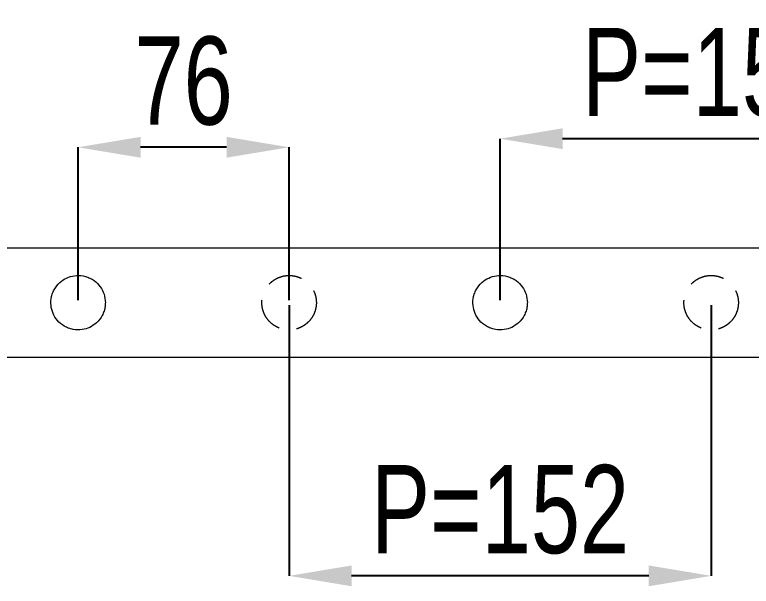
# Model space of a CAD drawing. Header units: millimetres. Extents: x 6878 to 9473, y 4568 to 6402.
# Drawn here: x 8695.7 to 8961, y 5535.3 to 5741.1 of the extents above; entities that cross this region are included whole.
import ezdxf

# ---------------------------------------------------------------- set-up
doc = ezdxf.new("R2010")
doc.units = ezdxf.units.MM
doc.header["$LTSCALE"] = 10
doc.linetypes.add('HIDDEN', pattern=[1.905, 1.27, -0.635])
doc.styles.add('SLDTEXTSTYLE0', font='TXT', dxfattribs={"width": 0.75})
doc.dimstyles.new('SLDDIMSTYLE16', dxfattribs={"dimscale": 15, "dimtxt": 2.116667, "dimasz": 1.5, "dimexe": 0, "dimexo": 0.0625, "dimgap": 0.529167, "dimtad": 1, "dimdec": 0, "dimrnd": 1e-09, "dimzin": 12, "dimdsep": 46, "dimtxsty": 'SLDTEXTSTYLE0', "dimcen": 0.09, "dimadec": 0, "dimazin": 3, "dimtfac": 1, "dimtdec": 0, "dimtmove": 0, "dimatfit": 0, "dimfxl": 1, "dimfrac": 2, "dimtolj": 1, "dimtzin": 12, "dimarcsym": 0})

# ---------------------------------------------------------------- blocks, each defined once
blk = doc.blocks.new('*D100')
at = {"color": 0, "lineweight": -2, "transparency": 16777216}
for p, q in [((8870.54, 5638.33), (8870.54, 5696.46)), ((9000.04, 5696.46), (8893.04, 5696.46)), ((9022.54, 5638.33), (9022.54, 5696.46))]:
    blk.add_line(p, q, dxfattribs=at)
at = {"color": 0, "transparency": 16777216}
for points in [[(8893.04, 5700.21), (8893.04, 5692.71), (8870.54, 5696.46)], [(9000.04, 5700.21), (9000.04, 5692.71), (9022.54, 5696.46)]]:
    blk.add_solid(points, dxfattribs=at)
at = {"layer": 'Defpoints', "color": 0, "transparency": 16777216}
for p in [(8870.54, 5696.46), (8870.54, 5637.39), (9022.54, 5637.4)]:
    blk.add_point(p, dxfattribs=at)
at = {"color": 0, "transparency": 16777216, "insert": (8946.54, 5720.27), "char_height": 31.75, "attachment_point": 5, "style": 'SLDTEXTSTYLE0'}
blk.add_mtext('\\A1;P=152', dxfattribs=at)
blk = doc.blocks.new('*D101')
at = {"color": 0, "lineweight": -2, "transparency": 16777216}
for p, q in [((8794.54, 5636.46), (8794.54, 5539.01)), ((8946.54, 5636.46), (8946.54, 5539.01)), ((8924.04, 5539.01), (8817.04, 5539.01))]:
    blk.add_line(p, q, dxfattribs=at)
at = {"color": 0, "transparency": 16777216}
for points in [[(8817.04, 5542.76), (8817.04, 5535.26), (8794.54, 5539.01)], [(8924.04, 5542.76), (8924.04, 5535.26), (8946.54, 5539.01)]]:
    blk.add_solid(points, dxfattribs=at)
at = {"layer": 'Defpoints', "color": 0, "transparency": 16777216}
for p in [(8794.54, 5637.4), (8946.54, 5637.4), (8794.54, 5539.01)]:
    blk.add_point(p, dxfattribs=at)
at = {"color": 0, "transparency": 16777216, "insert": (8870.54, 5562.82), "char_height": 31.75, "attachment_point": 5, "style": 'SLDTEXTSTYLE0'}
blk.add_mtext('\\A1;P=152', dxfattribs=at)
blk = doc.blocks.new('*D102')
at = {"color": 0, "lineweight": -2, "transparency": 16777216}
for p, q in [((8718.54, 5638.33), (8718.54, 5693.37)), ((8772.04, 5693.37), (8741.04, 5693.37)), ((8794.54, 5638.33), (8794.54, 5693.37))]:
    blk.add_line(p, q, dxfattribs=at)
at = {"color": 0, "transparency": 16777216}
for points in [[(8741.04, 5697.12), (8741.04, 5689.62), (8718.54, 5693.37)], [(8772.04, 5697.12), (8772.04, 5689.62), (8794.54, 5693.37)]]:
    blk.add_solid(points, dxfattribs=at)
at = {"layer": 'Defpoints', "color": 0, "transparency": 16777216}
for p in [(8718.54, 5693.37), (8718.54, 5637.39), (8794.54, 5637.4)]:
    blk.add_point(p, dxfattribs=at)
at = {"color": 0, "transparency": 16777216, "insert": (8756.54, 5717.18), "char_height": 31.75, "attachment_point": 5, "style": 'SLDTEXTSTYLE0'}
blk.add_mtext('\\A1;76', dxfattribs=at)

msp = doc.modelspace()

# ---------------------------------------------------------------- linework, layer by layer
at = {"lineweight": 0}
for p, q in [((9123.05, 5657.01), (7155.24, 5657.01)), ((7154.26, 5617.78), (9122.07, 5617.78))]:
    msp.add_line(p, q, dxfattribs=at)
for points, knots in [([(8728.35, 5637.4), (8728.26, 5638.43), (8728.06, 5640.49), (8726.59, 5643.27), (8724.73, 5645.14), (8722.83, 5646.27), (8720.73, 5647.07), (8718.02, 5647.36), (8715, 5646.69), (8712.36, 5645.21), (8710.56, 5643.27), (8709.49, 5641.29), (8708.79, 5639.17), (8708.62, 5636.46), (8709.4, 5633.46), (8711.03, 5630.84), (8713.08, 5629.12), (8715.11, 5628.16), (8717.25, 5627.57), (8719.92, 5627.53), (8722.84, 5628.42), (8725.38, 5630.13), (8727.04, 5632.27), (8727.92, 5634.37), (8728.29, 5635.93), (8728.33, 5636.95), (8728.35, 5637.4)], [0, 0, 0, 0, 0.049349, 0.098585, 0.15082, 0.179057, 0.207276, 0.260067, 0.306584, 0.354235, 0.407926, 0.436112, 0.46428, 0.515721, 0.563207, 0.612084, 0.665774, 0.694013, 0.722226, 0.772997, 0.818984, 0.868101, 0.923172, 0.950973, 0.978758, 1, 1, 1, 1]), ([(8880.35, 5637.4), (8880.25, 5638.43), (8880.06, 5640.49), (8878.58, 5643.27), (8876.73, 5645.14), (8874.83, 5646.27), (8872.73, 5647.07), (8870.02, 5647.36), (8867, 5646.69), (8864.36, 5645.21), (8862.55, 5643.27), (8861.49, 5641.29), (8860.79, 5639.17), (8860.61, 5636.46), (8861.4, 5633.46), (8863.03, 5630.84), (8865.08, 5629.12), (8867.11, 5628.16), (8869.25, 5627.57), (8871.92, 5627.53), (8874.83, 5628.42), (8877.38, 5630.13), (8879.04, 5632.27), (8879.92, 5634.37), (8880.29, 5635.93), (8880.33, 5636.95), (8880.35, 5637.4)], [0, 0, 0, 0, 0.049349, 0.098585, 0.15082, 0.179058, 0.207277, 0.260064, 0.306584, 0.354236, 0.407927, 0.436112, 0.46428, 0.515721, 0.563206, 0.612084, 0.665774, 0.694013, 0.722226, 0.772997, 0.818984, 0.8681, 0.923172, 0.950973, 0.978758, 1, 1, 1, 1])]:
    msp.add_open_spline(points, degree=3, knots=knots, dxfattribs=at)
at = {"linetype": 'HIDDEN', "lineweight": 0}
for points in [[(8804.35, 5637.4), (8804.35, 5638.05), (8804.28, 5638.7), (8804.09, 5639.65), (8804.01, 5639.97), (8803.82, 5640.59), (8803.71, 5640.89), (8803.33, 5641.78), (8803.03, 5642.34), (8802.5, 5643.13), (8802.31, 5643.39), (8801.9, 5643.88), (8801.69, 5644.11), (8801.25, 5644.55), (8801.02, 5644.77), (8800.53, 5645.17), (8800.27, 5645.36), (8799.48, 5645.89), (8798.93, 5646.19), (8798.05, 5646.56), (8797.75, 5646.67), (8797.13, 5646.86), (8796.81, 5646.94), (8795.86, 5647.13), (8795.21, 5647.2), (8794.24, 5647.2), (8793.91, 5647.19), (8793.25, 5647.12), (8792.93, 5647.07), (8792.3, 5646.95), (8791.99, 5646.87), (8791.37, 5646.68), (8791.06, 5646.57), (8790.17, 5646.2), (8789.61, 5645.9), (8788.82, 5645.37), (8788.57, 5645.18), (8788.08, 5644.78), (8787.84, 5644.57), (8787.17, 5643.9), (8786.77, 5643.42), (8786.24, 5642.62), (8786.07, 5642.35), (8785.77, 5641.79), (8785.63, 5641.5), (8785.38, 5640.91), (8785.27, 5640.61), (8785.08, 5640), (8785, 5639.68), (8784.8, 5638.72), (8784.74, 5638.07), (8784.73, 5636.77), (8784.8, 5636.11), (8785.05, 5634.84), (8785.24, 5634.22), (8785.74, 5633.02), (8786.04, 5632.46), (8786.57, 5631.67), (8786.76, 5631.42), (8787.16, 5630.92), (8787.38, 5630.69), (8788.05, 5630.02), (8788.53, 5629.62), (8789.32, 5629.09), (8789.59, 5628.92), (8790.16, 5628.62), (8790.44, 5628.48), (8791.32, 5628.11), (8791.93, 5627.92), (8792.89, 5627.72), (8793.22, 5627.67), (8793.87, 5627.61), (8794.52, 5627.57), (8795.16, 5627.6), (8795.82, 5627.67), (8796.14, 5627.72), (8797.1, 5627.91), (8797.72, 5628.1), (8798.61, 5628.47), (8798.9, 5628.61), (8799.46, 5628.91), (8799.73, 5629.07), (8800.26, 5629.42), (8800.51, 5629.61), (8801, 5630.01), (8801.24, 5630.23), (8801.91, 5630.9), (8802.31, 5631.38), (8802.84, 5632.17), (8803.01, 5632.44), (8803.32, 5633.01), (8803.46, 5633.3), (8803.83, 5634.19), (8804.02, 5634.8), (8804.21, 5635.75), (8804.26, 5636.08), (8804.33, 5636.74), (8804.35, 5637.07), (8804.35, 5637.4)], [(8956.35, 5637.4), (8956.35, 5638.05), (8956.28, 5638.7), (8956.09, 5639.65), (8956.01, 5639.97), (8955.82, 5640.59), (8955.71, 5640.89), (8955.33, 5641.78), (8955.03, 5642.34), (8954.5, 5643.13), (8954.31, 5643.39), (8953.9, 5643.88), (8953.69, 5644.11), (8953.25, 5644.55), (8953.02, 5644.77), (8952.53, 5645.17), (8952.27, 5645.36), (8951.48, 5645.89), (8950.93, 5646.19), (8950.05, 5646.56), (8949.75, 5646.67), (8949.13, 5646.86), (8948.81, 5646.94), (8947.86, 5647.13), (8947.21, 5647.2), (8946.24, 5647.2), (8945.91, 5647.19), (8945.25, 5647.12), (8944.93, 5647.07), (8944.3, 5646.95), (8943.99, 5646.87), (8943.37, 5646.68), (8943.06, 5646.57), (8942.17, 5646.2), (8941.61, 5645.9), (8940.82, 5645.37), (8940.57, 5645.18), (8940.08, 5644.78), (8939.84, 5644.57), (8939.17, 5643.9), (8938.77, 5643.42), (8938.24, 5642.62), (8938.07, 5642.35), (8937.77, 5641.79), (8937.63, 5641.5), (8937.38, 5640.91), (8937.27, 5640.61), (8937.08, 5640), (8937, 5639.68), (8936.8, 5638.72), (8936.74, 5638.07), (8936.73, 5636.77), (8936.8, 5636.11), (8937.05, 5634.84), (8937.24, 5634.22), (8937.74, 5633.02), (8938.04, 5632.46), (8938.57, 5631.67), (8938.76, 5631.42), (8939.16, 5630.92), (8939.38, 5630.69), (8940.05, 5630.02), (8940.53, 5629.62), (8941.32, 5629.09), (8941.59, 5628.92), (8942.16, 5628.62), (8942.44, 5628.48), (8943.32, 5628.11), (8943.93, 5627.92), (8944.89, 5627.72), (8945.22, 5627.67), (8945.87, 5627.61), (8946.52, 5627.57), (8947.16, 5627.6), (8947.82, 5627.67), (8948.14, 5627.72), (8949.1, 5627.91), (8949.72, 5628.1), (8950.61, 5628.47), (8950.9, 5628.61), (8951.46, 5628.91), (8951.73, 5629.07), (8952.26, 5629.42), (8952.51, 5629.61), (8953, 5630.01), (8953.24, 5630.23), (8953.91, 5630.9), (8954.31, 5631.38), (8954.84, 5632.17), (8955.01, 5632.44), (8955.32, 5633.01), (8955.46, 5633.3), (8955.83, 5634.19), (8956.02, 5634.8), (8956.21, 5635.75), (8956.26, 5636.08), (8956.33, 5636.74), (8956.35, 5637.07), (8956.35, 5637.4)]]:
    msp.add_open_spline(points, degree=3, knots=[0, 0, 0, 0, 0.03125, 0.03125, 0.046875, 0.046875, 0.0625, 0.0625, 0.09375, 0.09375, 0.109375, 0.109375, 0.125, 0.125, 0.140625, 0.140625, 0.15625, 0.15625, 0.1875, 0.1875, 0.203125, 0.203125, 0.21875, 0.21875, 0.25, 0.25, 0.265625, 0.265625, 0.28125, 0.28125, 0.296875, 0.296875, 0.3125, 0.3125, 0.34375, 0.34375, 0.359375, 0.359375, 0.375, 0.375, 0.40625, 0.40625, 0.421875, 0.421875, 0.4375, 0.4375, 0.453125, 0.453125, 0.46875, 0.46875, 0.5, 0.5, 0.53125, 0.53125, 0.5625, 0.5625, 0.59375, 0.59375, 0.609375, 0.609375, 0.625, 0.625, 0.65625, 0.65625, 0.671875, 0.671875, 0.6875, 0.6875, 0.71875, 0.71875, 0.734375, 0.734375, 0.75, 0.765625, 0.765625, 0.78125, 0.78125, 0.8125, 0.8125, 0.828125, 0.828125, 0.84375, 0.84375, 0.859375, 0.859375, 0.875, 0.875, 0.90625, 0.90625, 0.921875, 0.921875, 0.9375, 0.9375, 0.96875, 0.96875, 0.984375, 0.984375, 1, 1, 1, 1], dxfattribs=at)

# ---------------------------------------------------------------- dimensions: what is measured, and where the dimension line sits
for base, p1, p2, picture, middle in [((8870.54, 5696.46), (9022.54, 5637.4), (8870.54, 5637.39), '*D100', (8946.54, 5720.27)), ((8794.54, 5539.01), (8946.54, 5637.4), (8794.54, 5637.4), '*D101', (8870.54, 5562.82))]:
    dim = msp.add_linear_dim(base=base, p1=p1, p2=p2, text='P=<>', dimstyle='SLDDIMSTYLE16')
    dim.commit()
    dim.dimension.update_dxf_attribs({"geometry": picture, "text_midpoint": middle})
dim = msp.add_linear_dim(base=(8718.54, 5693.37), p1=(8794.54, 5637.4), p2=(8718.54, 5637.39), dimstyle='SLDDIMSTYLE16')
dim.commit()
dim.dimension.update_dxf_attribs({"geometry": '*D102', "text_midpoint": (8756.54, 5717.18)})

doc.saveas('drawing.dxf')
